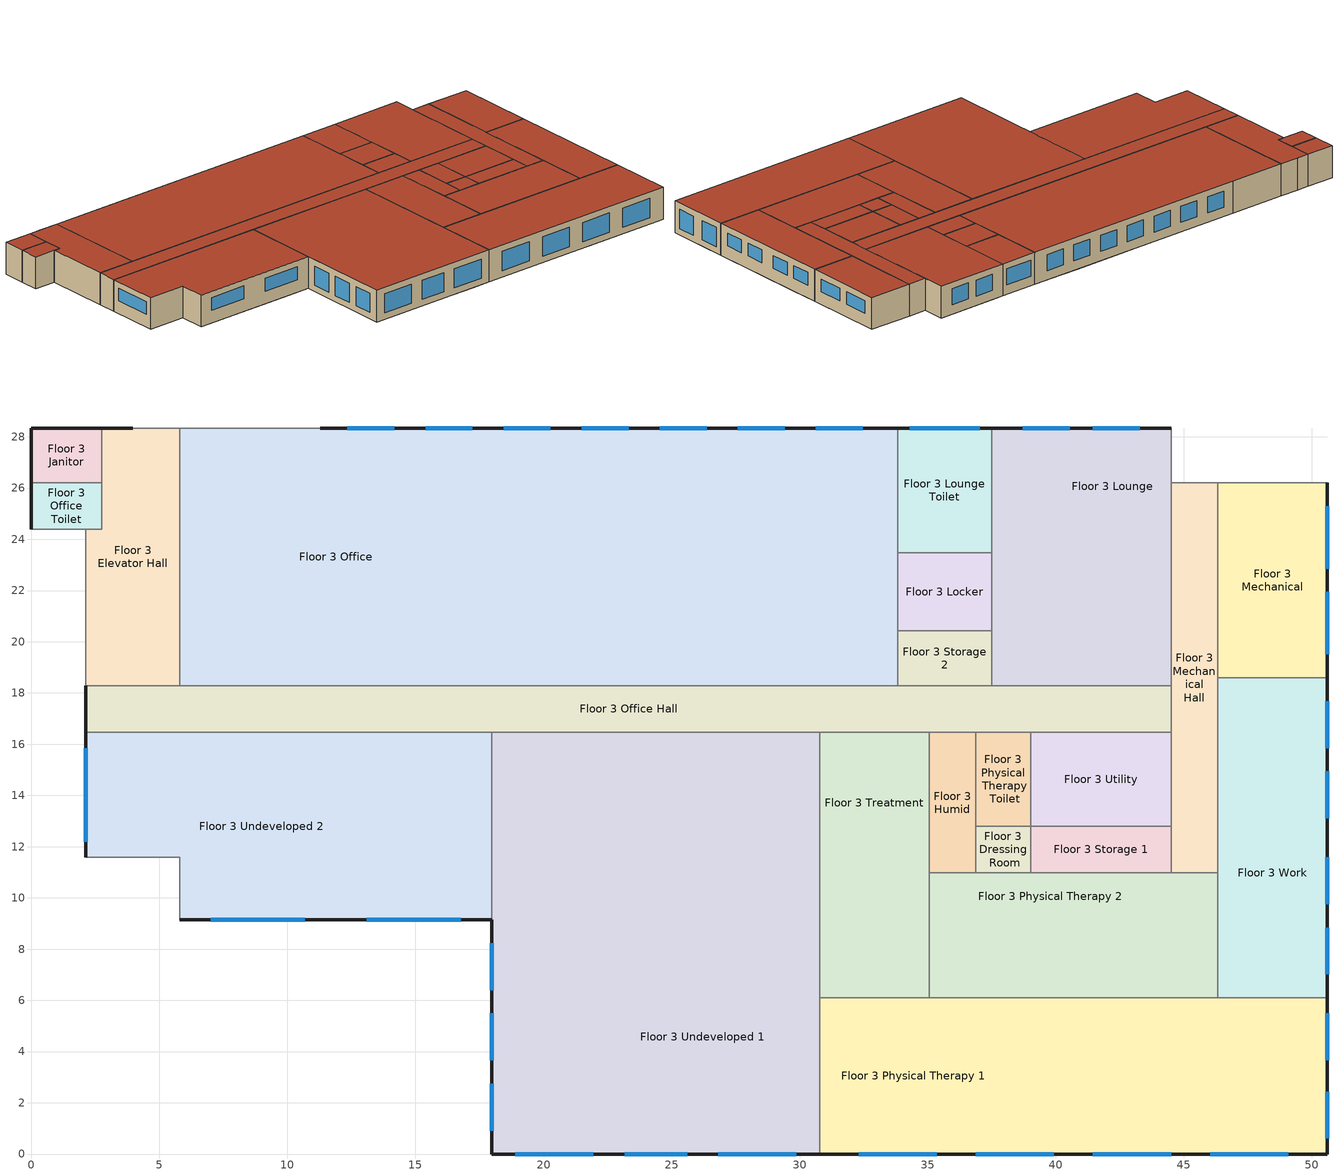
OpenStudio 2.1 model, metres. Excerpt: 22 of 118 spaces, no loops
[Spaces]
Floor 3 Work
 floor to Floor 2 Utility: 50.6,18.59 50.6,15.85 46.33,15.85 46.33,18.59 z6.1
 floor to Floor 2 Office: 50.6,15.85 50.6,6.1 46.33,6.1 46.33,15.85 z6.1
 wall outside: 50.6,6.1 50.6,18.59 z6.1:9.14
 wall to Floor 3 Physical Therapy 2: 46.33,10.97 46.33,6.1 z6.1:9.14
 wall to Floor 3 Mechanical: 50.6,18.59 46.33,18.59 z6.1:9.14
 wall to Floor 3 Physical Therapy 1: 46.33,6.1 50.6,6.1 z6.1:9.14
 wall to Floor 3 Mechanical Hall: 46.33,18.59 46.33,10.97 z6.1:9.14
 window (Window U-0.620788435 and Window SHGC 0.407): 50.6,13.11 50.6,14.94 / 50.6,15.85 50.6,17.68 / 50.6,7.01 50.6,8.84 / 50.6,9.75 50.6,11.58 z7.32:8.53
 roof outside: 50.6,6.1 50.6,18.59 46.33,18.59 46.33,6.1 z9.14
Floor 3 Dressing Room
 floor to Floor 2 X-Ray: 39.01,12.8 39.01,10.97 36.88,10.97 36.88,12.8 z6.1
 wall to Floor 3 Storage 1: 39.01,10.97 39.01,12.8 z6.1:9.14
 wall to Floor 3 Physical Therapy 2: 36.88,10.97 39.01,10.97 z6.1:9.14
 wall to Floor 3 Physical Therapy Toilet: 39.01,12.8 36.88,12.8 z6.1:9.14
 wall to Floor 3 Humid: 36.88,12.8 36.88,10.97 z6.1:9.14
 roof outside: 39.01,10.97 39.01,12.8 36.88,12.8 36.88,10.97 z9.14
Floor 3 Physical Therapy Toilet
 floor to Floor 2 X-Ray: 39.01,16.46 39.01,12.8 36.88,12.8 36.88,16.46 z6.1
 wall to Floor 3 Office Hall: 39.01,16.46 36.88,16.46 z6.1:9.14
 wall to Floor 3 Utility: 39.01,12.8 39.01,16.46 z6.1:9.14
 wall to Floor 3 Humid: 36.88,16.46 36.88,12.8 z6.1:9.14
 roof outside: 39.01,12.8 39.01,16.46 36.88,16.46 36.88,12.8 z9.14
Floor 3 Lounge
 floor to Floor 2 Storage 2: 44.5,23.77 44.5,21.34 39.93,21.34 39.93,23.77 z6.1
 floor to Floor 2 Exam 6: 44.5,28.35 44.5,23.77 39.93,23.77 39.93,28.35 z6.1
 floor to Floor 2 Exam Hall 4: 39.93,28.35 39.93,18.29 38.1,18.29 38.1,28.35 z6.1
 floor to Floor 2 Exam 7: 38.1,28.35 38.1,18.29 37.49,18.29 37.49,28.35 z6.1
 floor to Floor 2 Nurse Station 1: 44.5,21.34 44.5,18.29 39.93,18.29 39.93,21.34 z6.1
 wall outside: 44.5,28.35 37.49,28.35 z6.1:9.14
 wall to Floor 3 Lounge Toilet: 37.49,28.35 37.49,23.47 z6.1:9.14
 wall to NE Stair: 44.5,26.21 44.5,28.35 z6.1:9.14
 wall to Floor 3 Office Hall: 37.49,18.29 44.5,18.29 z6.1:9.14
 wall to Floor 3 Locker: 37.49,23.47 37.49,20.42 z6.1:9.14
 wall to Floor 3 Storage 2: 37.49,20.42 37.49,18.29 z6.1:9.14
 wall to Floor 3 Mechanical Hall: 44.5,18.29 44.5,26.21 z6.1:9.14
 window (Window U-0.620788435 and Window SHGC 0.407): 40.54,28.35 38.71,28.35 / 43.28,28.35 41.45,28.35 z7.01:8.53
 roof outside: 44.5,18.29 44.5,28.35 37.49,28.35 37.49,18.29 z9.14
Floor 3 Elevator Hall
 floor to Floor 2 Work: 5.79,28.35 5.79,18.29 2.13,18.29 2.13,24.38 2.74,24.38 2.74,28.35 z6.1
 wall outside: 3.96,28.35 2.74,28.35 z6.1:9.14
 wall to NW Elevator: 2.13,24.38 2.13,18.29 z6.1:9.14
 wall to Floor 3 Office: 5.79,18.29 5.79,28.35 z6.1:9.14
 wall to Floor 3 Office Toilet: 2.74,26.21 2.74,24.38 2.13,24.38 z6.1:9.14
 wall to Floor 3 Office Hall: 2.13,18.29 5.79,18.29 z6.1:9.14
 wall to Floor 3 Janitor: 2.74,28.35 2.74,26.21 z6.1:9.14
 wall to NW Stair: 5.79,28.35 3.96,28.35 z6.1:9.14
 roof outside: 5.79,18.29 5.79,28.35 2.74,28.35 2.74,24.38 2.13,24.38 2.13,18.29 z9.14
Floor 3 Physical Therapy 2
 floor to Floor 2 Exam Hall 3: 39.93,9.14 39.93,6.1 38.1,6.1 38.1,9.14 z6.1
 floor to Floor 2 Lounge: 44.5,9.14 44.5,6.1 42.06,6.1 42.06,9.14 z6.1
 floor to Floor 2 Dictation: 42.06,9.14 42.06,6.1 39.93,6.1 39.93,9.14 z6.1
 floor to Floor 2 Exam 3: 38.1,9.14 38.1,6.1 35.05,6.1 35.05,9.14 z6.1
 floor to Floor 2 Office Hall: 46.33,10.97 46.33,6.1 44.5,6.1 44.5,10.97 z6.1
 floor to Floor 2 Reception Hall: 44.5,10.97 44.5,9.14 35.05,9.14 35.05,10.97 z6.1
 wall to Floor 3 Physical Therapy 1: 35.05,6.1 46.33,6.1 z6.1:9.14
 wall to Floor 3 Mechanical Hall: 46.33,10.97 44.5,10.97 z6.1:9.14
 wall to Floor 3 Treatment: 35.05,10.97 35.05,6.1 z6.1:9.14
 wall to Floor 3 Storage 1: 44.5,10.97 39.01,10.97 z6.1:9.14
 wall to Floor 3 Humid: 36.88,10.97 35.05,10.97 z6.1:9.14
 roof outside: 46.33,6.1 46.33,10.97 35.05,10.97 35.05,6.1 z9.14
Floor 3 Office
 floor to Floor 2 Storage 3: 28.96,23.77 28.96,21.34 23.47,21.34 23.47,23.77 z6.1
 floor to Floor 2 Exam 8: 28.96,28.35 28.96,23.77 23.47,23.77 23.47,28.35 z6.1
 floor to Floor 2 Exam Hall 5: 30.78,28.35 30.78,18.29 28.96,18.29 28.96,28.35 z6.1
 floor to Floor 2 Exam 9: 21.64,28.35 21.64,18.29 17.98,18.29 17.98,28.35 z6.1
 floor to Floor 2 Work: 17.98,28.35 17.98,18.29 5.79,18.29 5.79,28.35 z6.1
 floor to Floor 2 Exam Hall 6: 23.47,28.35 23.47,18.29 21.64,18.29 21.64,28.35 z6.1
 floor to Floor 2 Nurse Station 2: 28.96,21.34 28.96,18.29 23.47,18.29 23.47,21.34 z6.1
 floor to Floor 2 Exam 7: 33.83,28.35 33.83,18.29 30.78,18.29 30.78,28.35 z6.1
 wall outside: 33.83,28.35 11.28,28.35 z6.1:9.14
 wall to Floor 3 Office Hall: 5.79,18.29 33.83,18.29 z6.1:9.14
 wall to Floor 3 Locker: 33.83,20.42 33.83,23.47 z6.1:9.14
 wall to Floor 3 Storage 2: 33.83,18.29 33.83,20.42 z6.1:9.14
 wall to NW Stair: 11.28,28.35 5.79,28.35 z6.1:9.14
 wall to Floor 3 Lounge Toilet: 33.83,23.47 33.83,28.35 z6.1:9.14
 window (Window U-0.620788435 and Window SHGC 0.407): 26.37,28.35 24.54,28.35 / 17.22,28.35 15.39,28.35 / 23.32,28.35 21.49,28.35 / 14.17,28.35 12.34,28.35 / 32.46,28.35 30.63,28.35 / 29.41,28.35 27.58,28.35 / 20.27,28.35 18.44,28.35 z7.01:8.53
 roof outside: 33.83,18.29 33.83,28.35 5.79,28.35 5.79,18.29 z9.14
Floor 3 Storage 1
 floor to Floor 2 Scheduling 1: 44.5,12.8 44.5,10.97 39.01,10.97 39.01,12.8 z6.1
 wall to Floor 3 Mechanical Hall: 44.5,10.97 44.5,12.8 z6.1:9.14
 wall to Floor 3 Utility: 44.5,12.8 39.01,12.8 z6.1:9.14
 roof outside: 44.5,10.97 44.5,12.8 39.01,12.8 39.01,10.97 z9.14
Floor 3 Utility
 floor to Floor 2 Scheduling 1: 44.5,16.46 44.5,12.8 39.01,12.8 39.01,16.46 z6.1
 wall to Floor 3 Mechanical Hall: 44.5,12.8 44.5,16.46 z6.1:9.14
 wall to Floor 3 Office Hall: 44.5,16.46 39.01,16.46 z6.1:9.14
 roof outside: 44.5,12.8 44.5,16.46 39.01,16.46 39.01,12.8 z9.14
Floor 3 Physical Therapy 1
 floor to Floor 2 Office Hall: 46.33,6.1 46.33,3.66 44.5,3.66 44.5,6.1 z6.1
 floor to Floor 2 Conference: 50.6,3.66 50.6,0 42.06,0 42.06,3.66 z6.1
 floor to Floor 2 Conference Toilet: 44.5,6.1 44.5,3.66 42.06,3.66 42.06,6.1 z6.1
 floor to Floor 2 Exam Hall 3: 39.93,6.1 39.93,0 38.1,0 38.1,6.1 z6.1
 floor to Floor 2 Exam 3: 38.1,6.1 38.1,0 30.78,0 30.78,6.1 z6.1
 floor to Floor 2 Storage 1: 42.06,6.1 42.06,3.66 39.93,3.66 39.93,6.1 z6.1
 floor to Floor 2 Exam 4: 42.06,3.66 42.06,0 39.93,0 39.93,3.66 z6.1
 floor to Floor 2 Office: 50.6,6.1 50.6,3.66 46.33,3.66 46.33,6.1 z6.1
 wall outside: 30.78,0 50.6,0 50.6,6.1 z6.1:9.14
 wall to Floor 3 Undeveloped 1: 30.78,6.1 30.78,0 z6.1:9.14
 wall to Floor 3 Treatment: 35.05,6.1 30.78,6.1 z6.1:9.14
 window (Window U-0.620788435 and Window SHGC 0.407): 32.31,0 35.36,0 / 36.88,0 39.93,0 / 46.02,0 49.07,0 / 41.45,0 44.5,0 / 50.6,3.66 50.6,5.49 / 50.6,0.61 50.6,2.44 z6.71:8.53
 roof outside: 50.6,0 50.6,6.1 30.78,6.1 30.78,0 z9.14
Floor 3 Office Toilet
 floor to Floor 2 Work Toilet: 2.74,26.21 2.74,24.38 0,24.38 0,26.21 z6.1
 wall outside: 0,26.21 0,24.38 z6.1:9.14
 wall to NW Elevator: 0,24.38 2.13,24.38 z6.1:9.14
 wall to Floor 3 Janitor: 2.74,26.21 0,26.21 z6.1:9.14
 roof outside: 2.74,24.38 2.74,26.21 0,26.21 0,24.38 z9.14
Floor 3 Office Hall
 floor to Floor 2 Work Hall: 44.5,18.29 44.5,16.46 2.13,16.46 2.13,18.29 z6.1
 wall outside: 2.13,18.29 2.13,16.46 z6.1:9.14
 wall to Floor 3 Humid: 35.05,16.46 36.88,16.46 z6.1:9.14
 wall to Floor 3 Undeveloped 2: 2.13,16.46 17.98,16.46 z6.1:9.14
 wall to Floor 3 Undeveloped 1: 17.98,16.46 30.78,16.46 z6.1:9.14
 wall to Floor 3 Storage 2: 37.49,18.29 33.83,18.29 z6.1:9.14
 wall to Floor 3 Mechanical Hall: 44.5,16.46 44.5,18.29 z6.1:9.14
 wall to Floor 3 Treatment: 30.78,16.46 35.05,16.46 z6.1:9.14
 roof outside: 44.5,16.46 44.5,18.29 2.13,18.29 2.13,16.46 z9.14
Floor 3 Humid
 floor to Floor 2 X-Ray: 36.88,16.46 36.88,10.97 35.05,10.97 35.05,16.46 z6.1
 wall to Floor 3 Treatment: 35.05,16.46 35.05,10.97 z6.1:9.14
 roof outside: 36.88,10.97 36.88,16.46 35.05,16.46 35.05,10.97 z9.14
Floor 3 Undeveloped 1
 floor to Floor 2 Exam 2: 28.96,9.14 28.96,0 23.47,0 23.47,9.14 z6.1
 floor to Floor 2 X-Ray: 30.78,16.46 30.78,10.97 23.77,10.97 23.77,16.46 z6.1
 floor to Floor 2 Exam 1: 21.64,9.14 21.64,0 17.98,0 17.98,9.14 z6.1
 floor to Floor 2 Exam Hall 2: 30.78,9.14 30.78,0 28.96,0 28.96,9.14 z6.1
 floor to Floor 2 Scheduling 2: 23.77,16.46 23.77,10.97 17.98,10.97 17.98,16.46 z6.1
 floor to Floor 2 Reception Hall: 30.78,10.97 30.78,9.14 17.98,9.14 17.98,10.97 z6.1
 floor to Floor 2 Exam Hall 1: 23.47,9.14 23.47,0 21.64,0 21.64,9.14 z6.1
 wall outside: 17.98,9.14 17.98,0 30.78,0 z6.1:9.14
 wall to Floor 3 Undeveloped 2: 17.98,16.46 17.98,9.14 z6.1:9.14
 wall to Floor 3 Treatment: 30.78,6.1 30.78,16.46 z6.1:9.14
 window (Window U-0.620788435 and Window SHGC 0.407): 17.98,8.23 17.98,6.4 / 17.98,2.74 17.98,0.91 / 17.98,5.49 17.98,3.66 / 26.82,0 29.87,0 / 23.16,0 25.6,0 / 18.9,0 21.95,0 z6.71:8.53
 roof outside: 30.78,0 30.78,16.46 17.98,16.46 17.98,0 z9.14
Floor 3 Mechanical Hall
 floor to Floor 2 Office Hall: 46.33,26.21 46.33,10.97 44.5,10.97 44.5,26.21 z6.1
 wall to NE Stair: 46.33,26.21 44.5,26.21 z6.1:9.14
 wall to Floor 3 Mechanical: 46.33,18.59 46.33,26.21 z6.1:9.14
 roof outside: 46.33,10.97 46.33,26.21 44.5,26.21 44.5,10.97 z9.14
Floor 3 Treatment
 floor to Floor 2 Reception Hall: 35.05,10.97 35.05,9.14 30.78,9.14 30.78,10.97 z6.1
 floor to Floor 2 Exam 3: 35.05,9.14 35.05,6.1 30.78,6.1 30.78,9.14 z6.1
 floor to Floor 2 X-Ray: 35.05,16.46 35.05,10.97 30.78,10.97 30.78,16.46 z6.1
 roof outside: 35.05,6.1 35.05,16.46 30.78,16.46 30.78,6.1 z9.14
Floor 3 Undeveloped 2
 floor to Floor 2 Reception: 15.85,16.46 15.85,9.14 5.79,9.14 5.79,11.58 2.13,11.58 2.13,16.46 z6.1
 floor to Floor 2 Reception Hall: 17.98,10.97 17.98,9.14 15.85,9.14 15.85,10.97 z6.1
 floor to Floor 2 Reception Toilet: 17.98,16.46 17.98,10.97 15.85,10.97 15.85,16.46 z6.1
 wall outside: 2.13,16.46 2.13,11.58 / 5.79,9.14 17.98,9.14 z6.1:9.14
 wall to SW Stair: 2.13,11.58 5.79,11.58 5.79,9.14 z6.1:9.14
 window (Window U-0.620788435 and Window SHGC 0.407): 7.01,9.14 10.67,9.14 / 13.11,9.14 16.76,9.14 / 2.13,15.85 2.13,12.19 z7.32:8.53
 roof outside: 17.98,9.14 17.98,16.46 2.13,16.46 2.13,11.58 5.79,11.58 5.79,9.14 z9.14
Floor 3 Janitor
 floor to Floor 2 Janitor: 2.74,28.35 2.74,26.21 0,26.21 0,28.35 z6.1
 wall outside: 2.74,28.35 0,28.35 0,26.21 z6.1:9.14
 roof outside: 2.74,26.21 2.74,28.35 0,28.35 0,26.21 z9.14
Floor 3 Locker
 floor to Floor 2 Exam 7: 37.49,23.47 37.49,20.42 33.83,20.42 33.83,23.47 z6.1
 wall to Floor 3 Storage 2: 33.83,20.42 37.49,20.42 z6.1:9.14
 wall to Floor 3 Lounge Toilet: 37.49,23.47 33.83,23.47 z6.1:9.14
 roof outside: 37.49,20.42 37.49,23.47 33.83,23.47 33.83,20.42 z9.14
Floor 3 Mechanical
 floor to Floor 2 Exam 5: 50.6,26.21 50.6,18.59 46.33,18.59 46.33,26.21 z6.1
 wall outside: 50.6,18.59 50.6,26.21 z6.1:9.14
 wall to NE Stair: 50.6,26.21 46.33,26.21 z6.1:9.14
 window (Window U-0.620788435 and Window SHGC 0.407): 50.6,22.86 50.6,25.3 / 50.6,19.51 50.6,21.95 z7.32:8.53
 roof outside: 50.6,18.59 50.6,26.21 46.33,26.21 46.33,18.59 z9.14
Floor 3 Lounge Toilet
 floor to Floor 2 Exam 7: 37.49,28.35 37.49,23.47 33.83,23.47 33.83,28.35 z6.1
 wall outside: 37.49,28.35 33.83,28.35 z6.1:9.14
 window (Window U-0.620788435 and Window SHGC 0.407): 37.03,28.35 34.29,28.35 z7.01:8.53
 roof outside: 37.49,23.47 37.49,28.35 33.83,28.35 33.83,23.47 z9.14
Floor 3 Storage 2
 floor to Floor 2 Exam 7: 37.49,20.42 37.49,18.29 33.83,18.29 33.83,20.42 z6.1
 roof outside: 37.49,18.29 37.49,20.42 33.83,20.42 33.83,18.29 z9.14
[Site]
Miami Intl Ap_FL_USA: Latitude {deg}=25.82; Longitude {deg}=-80.3; Time Zone {hr}=-5; Elevation {m}=11; Terrain=City
[Building]
DOE Ref Pre-1980-Outpatient-ASHRAE 169-2006-1A created: 2017-12-29 16:55:58 -0700: North Axis {deg}=0; Default Construction Set=DOE Ref Pre-1980 - Outpatient - ASHRAE 169-2006-1A adj ext wall insulation adj roof insulation; Standards Building Type=Outpatient
[Site:GroundTemperature:BuildingSurface]
22.509, 22.645, 22.781, 22.956, 23.052, 23.08, 23.116, 23.108, 23.133, 23.139, 23.077, 22.913
[Site:WaterMainsTemperature]
Calculation Method=Correlation; Annual Average Outdoor Air Temperature {C}=24.4917; Maximum Difference In Monthly Average Outdoor Air Temperatures {deltaC}=8.7
[SizingPeriod:DesignDay] Barometric Pressure {Pa}=101193; Sky Clearness=0; Rain Indicator=0; Snow Indicator=0; Day of Month=21; Daylight Saving Time Indicator=0; Humidity Indicating Type=Wetbulb; Dry-Bulb Temperature Range Modifier Type=DefaultMultipliers
Name | Maximum Dry-Bulb Temperature {C} | Daily Dry-Bulb Temperature Range {deltaC} | Humidity Indicating Conditions at Maximum Dry-Bulb | Wind Speed {m/s} | Wind Direction {deg} | Month | Day Type | Solar Model Indicator | ASHRAE Taub | ASHRAE Taud
Miami Intl Ap Ann Htg 99.6% Condns DB | 8.7 | 0 | 8.7 | 3.8 | 340 | 1 | WinterDesignDay | ASHRAEClearSky
Miami Intl Ap Ann Clg .4% Condns DB=>MWB | 33.2 | 6.7 | 25.3 | 4.5 | 140 | 7 | SummerDesignDay | ASHRAETau | 0.528 | 1.905
[ClimateZones]
Climate Zone Value 1=1A; Climate Zone Institution Name 2=CEC; Climate Zone Document Name 2=California Climate Zone Descriptions; Climate Zone Document Year 2=1995
[Material:NoMass] Thermal Absorptance=0.9; Solar Absorptance=0.7
Name | Roughness | Thermal Resistance {m2-K/W} | Visible Absorptance
CP02 CARPET PAD | VeryRough | 0.21648 | 0.8
Typical Carpet Pad | Smooth | 0.21648 | 0.8
Typical Insulation | Smooth | 0.0282222 | 0.7
Typical Insulation R-2.17_R-value 4.721641298 (ft^2*h*R/Btu) | Smooth | 0.831529 | 0.7
Typical Insulation R-8.88_R-value 15.53485575 (ft^2*h*R/Btu) | Smooth | 2.73585 | 0.7
[Material]
Name | Roughness | Thickness {m} | Conductivity {W/m-K} | Density {kg/m3} | Specific Heat {J/kg-K} | Thermal Absorptance | Solar Absorptance | Visible Absorptance
100mm Normalweight concrete floor | MediumSmooth | 0.1016 | 2.31 | 2322 | 832
G01 13mm gypsum board | Smooth | 0.0127 | 0.16 | 800 | 1090 | 0.9 | 0.7 | 0.5
4 in. Normalweight Concrete Floor | MediumRough | 0.1016 | 2.31 | 2322 | 832 | 0.9 | 0.7 | 0.7
25mm Stucco | Smooth | 0.0254 | 0.72 | 1856 | 840 | 0.9 | 0.7 | 0.7
5/8 in. Gypsum Board | MediumSmooth | 0.0159 | 0.16 | 800 | 1090 | 0.9 | 0.7 | 0.7
Roof Membrane | VeryRough | 0.0095 | 0.16 | 1121.29 | 1460 | 0.9 | 0.77 | 0.7
Metal Roof Surface; F08 Metal surface | Smooth | 0.0008 | 45.28 | 7824 | 500 | 0.9 | 0.7 | 0.7
HW CONCRETE 8 in | Rough | 0.2032 | 1.31125 | 2240 | 837.36 | 0.9 | 0.7 | 0.7
8 in. Concrete Block Basement Wall | MediumRough | 0.2032 | 1.326 | 1842 | 912 | 0.9 | 0.7 | 0.7
G05 25mm wood | MediumSmooth | 0.0254 | 0.15 | 608 | 1630 | 0.9 | 0.5 | 0.5
Std Wood 6inch | MediumSmooth | 0.15 | 0.12 | 540 | 1210 | 0.9 | 0.7 | 0.7
[Construction]
Typical Insulated Exterior Mass Floor: 4 in. Normalweight Concrete Floor, Typical Carpet Pad
Typical Interior Floor: 100mm Normalweight concrete floor, CP02 CARPET PAD
Typical Interior Wall: G01 13mm gypsum board, G01 13mm gypsum board
Typical Interior Ceiling: CP02 CARPET PAD, 100mm Normalweight concrete floor
ext-slab-steel-frame: HW CONCRETE 8 in, CP02 CARPET PAD
Typical Insulated Basement Mass Wall: 8 in. Concrete Block Basement Wall
U 1.22 SHGC 0.54 Simple Glazing Window: U 1.22 SHGC 0.54 Simple Glazing
Typical Insulated Metal Door: F08 Metal surface, Typical Insulation
Typical Overhead Door: Typical Insulation
Typical Interior Window: Clear 3mm
Typical Interior Door; Typical Interior Partition: G05 25mm wood
InteriorFurnishings: Std Wood 6inch
Typical Insulated Steel Framed Exterior Wall R-4.35 adj ext wall insulation: 25mm Stucco, 5/8 in. Gypsum Board, Typical Insulation R-2.17_R-value 4.721641298 (ft^2*h*R/Btu), 5/8 in. Gypsum Board
Typical IEAD Roof R-10.0 adj roof insulation: Roof Membrane, Typical Insulation R-8.88_R-value 15.53485575 (ft^2*h*R/Btu), Metal Roof Surface
Window U-0.620788435 and Window SHGC 0.407: Simple Glazing Material U-0.620788435 and SHGC 0.407
[DefaultConstructionSet]
DOE Ref Pre-1980 - Outpatient - ASHRAE 169-2006-1A adj ext wall insulation adj roof insulation: Default Exterior Surface Constructions=Default Surface Constructions 1 adj ext wall insulation adj roof insulation; Default Interior Surface Constructions=Default Surface Constructions 2; Default Ground Contact Surface Constructions=Default Surface Constructions 3; Default Exterior SubSurface Constructions=Default Sub Surface Constructions 1; Default Interior SubSurface Constructions=Default Sub Surface Constructions 2; Interior Partition Construction=Typical Interior Partition
[DefaultSurfaceConstructions]
Name | Floor Construction | Wall Construction | Roof Ceiling Construction
Default Surface Constructions 2 | Typical Interior Floor | Typical Interior Wall | Typical Interior Ceiling
Default Surface Constructions 3 | ext-slab-steel-frame | Typical Insulated Basement Mass Wall
Default Surface Constructions 1 adj ext wall insulation adj roof insulation | Typical Insulated Exterior Mass Floor | Typical Insulated Steel Framed Exterior Wall R-4.35 adj ext wall insulation | Typical IEAD Roof R-10.0 adj roof insulation
[DefaultSubSurfaceConstructions]
Name | Fixed Window Construction | Operable Window Construction | Door Construction | Overhead Door Construction | Tubular Daylight Dome Construction | Tubular Daylight Diffuser Construction
Default Sub Surface Constructions 1 | U 1.22 SHGC 0.54 Simple Glazing Window | U 1.22 SHGC 0.54 Simple Glazing Window | Typical Insulated Metal Door | Typical Overhead Door | Typical Interior Window | Typical Interior Window
Default Sub Surface Constructions 2 | Typical Interior Window | Typical Interior Window | Typical Interior Door
[WindowMaterial:SimpleGlazingSystem]
Name | U-Factor {W/m2-K} | Solar Heat Gain Coefficient | Visible Transmittance
U 1.22 SHGC 0.54 Simple Glazing | 6.92748 | 0.54 | 0.38
Simple Glazing Material U-0.620788435 and SHGC 0.407 | 3.525 | 0.407
[WindowMaterial:Glazing]
Clear 3mm: Optical Data Type=SpectralAverage; Thickness {m}=0.003; Solar Transmittance at Normal Incidence=0.837; Front Side Solar Reflectance at Normal Incidence=0.075; Back Side Solar Reflectance at Normal Incidence=0.075; Visible Transmittance at Normal Incidence=0.898; Front Side Visible Reflectance at Normal Incidence=0.081; Back Side Visible Reflectance at Normal Incidence=0.081; Infrared Transmittance at Normal Incidence=0; Front Side Infrared Hemispherical Emissivity=0.84; Back Side Infrared Hemispherical Emissivity=0.84; Conductivity {W/m-K}=0.9; Dirt Correction Factor for Solar and Visible Transmittance=1; Solar Diffusing=No
[Space] Building Story=Building Story 3; Part of Total Floor Area=Yes
Name | Space Type | Thermal Zone
Floor 3 Work | Outpatient Office | Floor 3 Work ZN
Floor 3 Dressing Room | Outpatient DressingRoom | Floor 3 Dressing Room ZN
Floor 3 Physical Therapy Toilet | Outpatient Toilet | Floor 3 Physical Therapy Toilet ZN
Floor 3 Office Toilet | Outpatient Toilet | Floor 3 Office Toilet ZN
Floor 3 Lounge | Outpatient Lounge | Floor 3 Lounge ZN
Floor 3 Elevator Hall | Outpatient Hall_infil | Floor 3 Elevator Hall ZN
Floor 3 Physical Therapy 2 | Outpatient PhysicalTherapy | Floor 3 Physical Therapy 2 ZN
Floor 3 Office | Outpatient Office | Floor 3 Office ZN
Floor 3 Mechanical | Outpatient Elec/MechRoom | Floor 3 Mechanical ZN
Floor 3 Storage 1 | Outpatient Janitor | Floor 3 Storage 1 ZN
Floor 3 Utility | Outpatient Janitor | Floor 3 Utility ZN
Floor 3 Physical Therapy 1 | Outpatient PhysicalTherapy | Floor 3 Physical Therapy 1 ZN
Floor 3 Locker | Outpatient LockerRoom | Floor 3 Locker ZN
Floor 3 Office Hall | Outpatient Hall_infil | Floor 3 Office Hall ZN
Floor 3 Humid | Outpatient Office | Floor 3 Humid ZN
Floor 3 Undeveloped 2 | Outpatient Undeveloped | Floor 3 Undeveloped 2 ZN
Floor 3 Undeveloped 1 | Outpatient Undeveloped | Floor 3 Undeveloped 1 ZN
Floor 3 Mechanical Hall | Outpatient Hall | Floor 3 Mechanical Hall ZN
Floor 3 Treatment | Outpatient Exam | Floor 3 Treatment ZN
Floor 3 Janitor | Outpatient Janitor | Floor 3 Janitor ZN
Floor 3 Lounge Toilet | Outpatient Toilet | Floor 3 Lounge Toilet ZN
Floor 3 Storage 2 | Outpatient Janitor | Floor 3 Storage 2 ZN
[SpaceType] Standards Building Type=Outpatient
Name | Default Schedule Set | Design Specification Outdoor Air Object | Standards Space Type
Outpatient DressingRoom | Outpatient DressingRoom Schedule Set | Outpatient DressingRoom Ventilation | DressingRoom
Outpatient Elec/MechRoom | Outpatient Elec/MechRoom Schedule Set | Outpatient Elec/MechRoom Ventilation | Elec/MechRoom
Outpatient Exam | Outpatient Exam Schedule Set | Outpatient Exam Ventilation | Exam
Outpatient Hall | Outpatient Hall Schedule Set | Outpatient Hall Ventilation | Hall
Outpatient Hall_infil | Outpatient Hall_infil Schedule Set | Outpatient Hall_infil Ventilation | Hall_infil
Outpatient Janitor | Outpatient Janitor Schedule Set | Outpatient Janitor Ventilation | Janitor
Outpatient LockerRoom | Outpatient LockerRoom Schedule Set | Outpatient LockerRoom Ventilation | LockerRoom
Outpatient Lounge | Outpatient Lounge Schedule Set | Outpatient Lounge Ventilation | Lounge
Outpatient Office | Outpatient Office Schedule Set | Outpatient Office Ventilation | Office
Outpatient PhysicalTherapy | Outpatient PhysicalTherapy Schedule Set | Outpatient PhysicalTherapy Ventilation | PhysicalTherapy
Outpatient Toilet | Outpatient Toilet Schedule Set | Outpatient Toilet Ventilation | Toilet
Outpatient Undeveloped | Outpatient Undeveloped Schedule Set | Outpatient Undeveloped Ventilation | Undeveloped
[Lights:Definition] Design Level Calculation Method=Watts/Area; Fraction Radiant=0.7; Fraction Visible=0.2
Name | Watts per Space Floor Area {W/m2}
Outpatient DressingRoom Lights Definition; Outpatient Office Lights Definition | 19.375
Outpatient Elec/MechRoom Lights Definition | 7.53474
Outpatient Exam Lights Definition; Outpatient PhysicalTherapy Lights Definition | 17.2223
Outpatient Hall Lights Definition; Outpatient Hall_infil Lights Definition; Outpatient Toilet Lights Definition | 8.61113
Outpatient Janitor Lights Definition | 10.7639
Outpatient LockerRoom Lights Definition; Outpatient Lounge Lights Definition | 9.68752
[Lights]
Name | Lights Definition | Space or SpaceType
Outpatient DressingRoom Lights | Outpatient DressingRoom Lights Definition | Outpatient DressingRoom
Outpatient Elec/MechRoom Lights | Outpatient Elec/MechRoom Lights Definition | Outpatient Elec/MechRoom
Outpatient Exam Lights | Outpatient Exam Lights Definition | Outpatient Exam
Outpatient Hall Lights | Outpatient Hall Lights Definition | Outpatient Hall
Outpatient Hall_infil Lights | Outpatient Hall_infil Lights Definition | Outpatient Hall_infil
Outpatient Janitor Lights | Outpatient Janitor Lights Definition | Outpatient Janitor
Outpatient LockerRoom Lights | Outpatient LockerRoom Lights Definition | Outpatient LockerRoom
Outpatient Lounge Lights | Outpatient Lounge Lights Definition | Outpatient Lounge
Outpatient Office Lights | Outpatient Office Lights Definition | Outpatient Office
Outpatient PhysicalTherapy Lights | Outpatient PhysicalTherapy Lights Definition | Outpatient PhysicalTherapy
Outpatient Toilet Lights | Outpatient Toilet Lights Definition | Outpatient Toilet
[ElectricEquipment:Definition] Design Level Calculation Method=Watts/Area; Watts per Space Floor Area {W/m2}=8.07293
Name | Fraction Radiant | Fraction Lost
Outpatient DressingRoom Elec Equip Definition; Outpatient Exam Elec Equip Definition; Outpatient Hall Elec Equip Definition; Outpatient Hall_infil Elec Equip Definition; Outpatient LockerRoom Elec Equip Definition; Outpatient Lounge Elec Equip Definition; Outpatient Office Elec Equip Definition; Outpatient PhysicalTherapy Elec Equip Definition | 0.5
Outpatient Elec/MechRoom Elec Equip Definition; Outpatient Toilet Elec Equip Definition | 0.3 | 0.7
[ElectricEquipment]
Name | Electric Equipment Definition | Space or SpaceType
Outpatient DressingRoom Elec Equip | Outpatient DressingRoom Elec Equip Definition | Outpatient DressingRoom
Outpatient Elec/MechRoom Elec Equip | Outpatient Elec/MechRoom Elec Equip Definition | Outpatient Elec/MechRoom
Outpatient Exam Elec Equip | Outpatient Exam Elec Equip Definition | Outpatient Exam
Outpatient Hall Elec Equip | Outpatient Hall Elec Equip Definition | Outpatient Hall
Outpatient Hall_infil Elec Equip | Outpatient Hall_infil Elec Equip Definition | Outpatient Hall_infil
Outpatient LockerRoom Elec Equip | Outpatient LockerRoom Elec Equip Definition | Outpatient LockerRoom
Outpatient Lounge Elec Equip | Outpatient Lounge Elec Equip Definition | Outpatient Lounge
Outpatient Office Elec Equip | Outpatient Office Elec Equip Definition | Outpatient Office
Outpatient PhysicalTherapy Elec Equip | Outpatient PhysicalTherapy Elec Equip Definition | Outpatient PhysicalTherapy
Outpatient Toilet Elec Equip | Outpatient Toilet Elec Equip Definition | Outpatient Toilet
[DesignSpecification:OutdoorAir]
Name | Outdoor Air Method | Outdoor Air Flow per Person {m3/s-person} | Outdoor Air Flow per Floor Area {m3/s-m2} | Outdoor Air Flow Air Changes per Hour {1/hr}
Outpatient DressingRoom Ventilation; Outpatient Office Ventilation | Sum | 0.00943895
Outpatient Elec/MechRoom Ventilation; Outpatient Janitor Ventilation; Outpatient Toilet Ventilation; Outpatient Undeveloped Ventilation |  | 0 | 0 | 0
Outpatient Exam Ventilation | Sum |  | 0.001524
Outpatient Hall Ventilation; Outpatient Hall_infil Ventilation | Sum |  | 0.000254
Outpatient LockerRoom Ventilation; Outpatient Lounge Ventilation | Sum | 0.00707921
Outpatient PhysicalTherapy Ventilation | Sum |  | 0.0023876
[DefaultScheduleSet] Number of People Schedule=Outpatient Bldg Occ; People Activity Level Schedule=Outpatient Activity; Lighting Schedule=Outpatient Bldg Light; Electric Equipment Schedule=Outpatient Bldg Equip; Infiltration Schedule=Outpatient Infil
Outpatient DressingRoom Schedule Set; Outpatient Elec/MechRoom Schedule Set; Outpatient Exam Schedule Set; Outpatient Hall Schedule Set; Outpatient Hall_infil Schedule Set; Outpatient Janitor Schedule Set; Outpatient LockerRoom Schedule Set; Outpatient Lounge Schedule Set; Outpatient Office Schedule Set; Outpatient PhysicalTherapy Schedule Set; Outpatient Toilet Schedule Set; Outpatient Undeveloped Schedule Set
[ThermostatSetpoint:DualSetpoint] Heating Setpoint Temperature Schedule=Outpatient HtgSetp; Cooling Setpoint Temperature Schedule=Outpatient ClgSetp
Outpatient LockerRoom Thermostat 1; Outpatient PhysicalTherapy Thermostat 1; Outpatient PhysicalTherapy Thermostat 2; Outpatient Hall_infil Thermostat 2; Outpatient Hall Thermostat 9; Outpatient Toilet Thermostat 4; Outpatient Toilet Thermostat 5; Outpatient Lounge Thermostat 2; Outpatient Office Thermostat 5; Outpatient Hall_infil Thermostat 4; Outpatient Exam Thermostat 5; Outpatient Janitor Thermostat 7; Outpatient Undeveloped Thermostat 1; Outpatient Toilet Thermostat 7; Outpatient Janitor Thermostat 10; Outpatient Office Thermostat 7; Outpatient Janitor Thermostat 13; Outpatient Janitor Thermostat 14; Outpatient Elec/MechRoom Thermostat 2; Outpatient DressingRoom Thermostat 2; Outpatient Office Thermostat 12; Outpatient Undeveloped Thermostat 2
[People:Definition] Number of People Calculation Method=People/Area; People per Space Floor Area {person/m2}=0.0538196; Fraction Radiant=0.3
Outpatient DressingRoom People Definition; Outpatient Exam People Definition; Outpatient LockerRoom People Definition; Outpatient Lounge People Definition; Outpatient Office People Definition; Outpatient PhysicalTherapy People Definition
[People] Work Efficiency Schedule=Work Efficiency Schedule; Clothing Insulation Schedule=Clothing Schedule; Air Velocity Schedule=Air Velocity Schedule
Name | People Definition | Space or SpaceType
Outpatient DressingRoom People | Outpatient DressingRoom People Definition | Outpatient DressingRoom
Outpatient Exam People | Outpatient Exam People Definition | Outpatient Exam
Outpatient LockerRoom People | Outpatient LockerRoom People Definition | Outpatient LockerRoom
Outpatient Lounge People | Outpatient Lounge People Definition | Outpatient Lounge
Outpatient Office People | Outpatient Office People Definition | Outpatient Office
Outpatient PhysicalTherapy People | Outpatient PhysicalTherapy People Definition | Outpatient PhysicalTherapy
[InternalMass:Definition]
Internal Mass Definition 1: Construction=InteriorFurnishings; Design Level Calculation Method=SurfaceArea/Area; Surface Area per Space Floor Area=2
[InternalMass] Internal Mass Definition=Internal Mass Definition 1
Name | Space or SpaceType
Floor 3 Dressing Room Mass | Floor 3 Dressing Room
Floor 3 Elevator Hall Mass | Floor 3 Elevator Hall
Floor 3 Humid Mass | Floor 3 Humid
Floor 3 Locker Mass | Floor 3 Locker
Floor 3 Lounge Mass | Floor 3 Lounge
Floor 3 Mechanical Hall Mass | Floor 3 Mechanical Hall
Floor 3 Office Mass | Floor 3 Office
Floor 3 Office Hall Mass | Floor 3 Office Hall
Floor 3 Physical Therapy 1 Mass | Floor 3 Physical Therapy 1
Floor 3 Physical Therapy 2 Mass | Floor 3 Physical Therapy 2
Floor 3 Treatment Mass | Floor 3 Treatment
Floor 3 Work Mass | Floor 3 Work
[ThermalZone] Use Ideal Air Loads=No
Name | Thermostat
Floor 3 Locker ZN | Outpatient LockerRoom Thermostat 1
Floor 3 Physical Therapy 1 ZN | Outpatient PhysicalTherapy Thermostat 1
Floor 3 Physical Therapy 2 ZN | Outpatient PhysicalTherapy Thermostat 2
Floor 3 Office Hall ZN | Outpatient Hall_infil Thermostat 2
Floor 3 Mechanical Hall ZN | Outpatient Hall Thermostat 9
Floor 3 Office Toilet ZN | Outpatient Toilet Thermostat 4
Floor 3 Lounge Toilet ZN | Outpatient Toilet Thermostat 5
Floor 3 Lounge ZN | Outpatient Lounge Thermostat 2
Floor 3 Humid ZN | Outpatient Office Thermostat 5
Floor 3 Elevator Hall ZN | Outpatient Hall_infil Thermostat 4
Floor 3 Treatment ZN | Outpatient Exam Thermostat 5
Floor 3 Utility ZN | Outpatient Janitor Thermostat 7
Floor 3 Undeveloped 2 ZN | Outpatient Undeveloped Thermostat 1
Floor 3 Physical Therapy Toilet ZN | Outpatient Toilet Thermostat 7
Floor 3 Janitor ZN | Outpatient Janitor Thermostat 10
Floor 3 Work ZN | Outpatient Office Thermostat 7
Floor 3 Storage 2 ZN | Outpatient Janitor Thermostat 13
Floor 3 Storage 1 ZN | Outpatient Janitor Thermostat 14
Floor 3 Mechanical ZN | Outpatient Elec/MechRoom Thermostat 2
Floor 3 Dressing Room ZN | Outpatient DressingRoom Thermostat 2
Floor 3 Office ZN | Outpatient Office Thermostat 12
Floor 3 Undeveloped 1 ZN | Outpatient Undeveloped Thermostat 2
[SpaceInfiltration:DesignFlowRate] Schedule=Outpatient Infil; Design Flow Rate Calculation Method=Flow/ExteriorArea; Flow per Exterior Surface Area {m3/s-m2}=0.00113386
Name | Space or SpaceType
Floor 3 Elevator Hall Infiltration | Floor 3 Elevator Hall
Floor 3 Janitor Infiltration | Floor 3 Janitor
Floor 3 Lounge Infiltration | Floor 3 Lounge
Floor 3 Lounge Toilet Infiltration | Floor 3 Lounge Toilet
Floor 3 Mechanical Infiltration | Floor 3 Mechanical
Floor 3 Office Infiltration | Floor 3 Office
Floor 3 Office Hall Infiltration | Floor 3 Office Hall
Floor 3 Office Toilet Infiltration | Floor 3 Office Toilet
Floor 3 Physical Therapy 1 Infiltration | Floor 3 Physical Therapy 1
Floor 3 Undeveloped 1 Infiltration | Floor 3 Undeveloped 1
Floor 3 Undeveloped 2 Infiltration | Floor 3 Undeveloped 2
Floor 3 Work Infiltration | Floor 3 Work
[Exterior:Lights:Definition]
NonDimming Exterior Lights Def: Design Level {W}=16951
[Exterior:Lights]
NonDimming Exterior Lights Def: Exterior Lights Definition=NonDimming Exterior Lights Def; Schedule=OutPatientHealthCare Exterior_Lgt_ALWAYS_ON; Control Option=AstronomicalClock
[BuildingStory]
Building Story 3: Nominal Z Coordinate {m}=6.096
[Schedule:Ruleset]
Name | Default Day Schedule | Summer Design Day Schedule | Winter Design Day Schedule
Outpatient Bldg Occ | Outpatient Bldg Occ Default | Outpatient Bldg Occ Summer Design Day | Outpatient Bldg Occ Winter Design Day
Outpatient Activity | Outpatient Activity Default | Outpatient Activity Summer Design Day | Outpatient Activity Winter Design Day
Outpatient Bldg Light | Outpatient Bldg Light Default | Outpatient Bldg Light Summer Design Day | Outpatient Bldg Light Winter Design Day
Outpatient Bldg Equip | Outpatient Bldg Equip Default | Outpatient Bldg Equip Summer Design Day | Outpatient Bldg Equip Winter Design Day
Outpatient Infil | Outpatient Infil Default | Outpatient Infil Summer Design Day | Outpatient Infil Winter Design Day
Outpatient HtgSetp | Outpatient HtgSetp Default | Outpatient HtgSetp Summer Design Day | Outpatient HtgSetp Winter Design Day
Outpatient ClgSetp | Outpatient ClgSetp Default | Outpatient ClgSetp Summer Design Day | Outpatient ClgSetp Winter Design Day
Clothing Schedule | Clothing Schedule Default Winter Clothes
Air Velocity Schedule | Air Velocity Schedule Default
Work Efficiency Schedule | Work Efficiency Schedule Default
OutPatientHealthCare Exterior_Lgt_ALWAYS_ON | OutPatientHealthCare Exterior_Lgt_ALWAYS_ON Default | OutPatientHealthCare Exterior_Lgt_ALWAYS_ON Summer Design Day | OutPatientHealthCare Exterior_Lgt_ALWAYS_ON Winter Design Day
[Schedule:Day]
Outpatient Bldg Occ Default: 7, 0, 0, 8, 0, 0.1, 9, 0, 0.5, 17, 0, 0.8, 18, 0, 0.5, 20, 0, 0.3, 22, 0, 0.2, 24, 0, 0
Outpatient Bldg Occ Summer Design Day; Outpatient Bldg Light Summer Design Day; Outpatient Bldg Equip Summer Design Day; Outpatient Infil Winter Design Day; Outpatient Infil Summer Design Day; Clothing Schedule Default Winter Clothes; OutPatientHealthCare Exterior_Lgt_ALWAYS_ON Default; OutPatientHealthCare Exterior_Lgt_ALWAYS_ON Winter Design Day; OutPatientHealthCare Exterior_Lgt_ALWAYS_ON Summer Design Day: 24, 0, 1
Outpatient Bldg Occ Sat Day: 7, 0, 0, 8, 0, 0.1, 9, 0, 0.3, 17, 0, 0.4, 19, 0, 0.1, 24, 0, 0
Outpatient Bldg Occ Winter Design Day; Outpatient Bldg Light Winter Design Day; Outpatient Bldg Equip Winter Design Day; Work Efficiency Schedule Default: 24, 0, 0
Outpatient Bldg Occ WntrDsn|Sun Day: 8, 0, 0, 16, 0, 0.05, 24, 0, 0
Outpatient Activity Default; Outpatient Activity Winter Design Day; Outpatient Activity Summer Design Day: 24, 0, 120
Outpatient Bldg Light Default: 7, 0, 0.1, 8, 0, 0.5, 16, 0, 0.9, 23, 0, 0.3, 24, 0, 0.1
Outpatient Bldg Light Sat Day: 7, 0, 0.1, 8, 0, 0.2, 18, 0, 0.4, 24, 0, 0.1
Outpatient Bldg Light WntrDsn|Sun Day: 8, 0, 0.05, 16, 0, 0.1, 24, 0, 0.05
Outpatient Bldg Equip Default: 7, 0, 0.4, 8, 0, 0.7, 16, 0, 0.9, 23, 0, 0.6, 24, 0, 0.4
Outpatient Bldg Equip Sat Day: 7, 0, 0.4, 8, 0, 0.5, 18, 0, 0.65, 24, 0, 0.4
Outpatient Bldg Equip WntrDsn|Sun Day: 8, 0, 0.4, 16, 0, 0.6, 24, 0, 0.4
Outpatient Infil Default; Clothing Schedule Summer Clothes: 24, 0, 0.5
Outpatient HtgSetp Default; Outpatient HtgSetp Summer Design Day; Outpatient HtgSetp Winter Design Day: 24, 0, 21
Outpatient ClgSetp Default; Outpatient ClgSetp Summer Design Day; Outpatient ClgSetp Winter Design Day: 24, 0, 24
Air Velocity Schedule Default: 24, 0, 0.2
[Schedule:Rule] Date Specification Type=DateRange; Start Day=1
Name | Schedule Ruleset | Rule Order | Day Schedule | Apply Saturday | Start Month | End Month | End Day | Apply Sunday
Schedule Rule 1 | Outpatient Bldg Occ | 1 | Outpatient Bldg Occ Sat Day | Yes | 1 | 12 | 31
Schedule Rule 2 | Outpatient Bldg Occ | 0 | Outpatient Bldg Occ WntrDsn|Sun Day |  | 1 | 12 | 31 | Yes
Schedule Rule 3 | Outpatient Bldg Light | 1 | Outpatient Bldg Light Sat Day | Yes | 1 | 12 | 31
Schedule Rule 4 | Outpatient Bldg Light | 0 | Outpatient Bldg Light WntrDsn|Sun Day |  | 1 | 12 | 31 | Yes
Schedule Rule 5 | Outpatient Bldg Equip | 1 | Outpatient Bldg Equip Sat Day | Yes | 1 | 12 | 31
Schedule Rule 6 | Outpatient Bldg Equip | 0 | Outpatient Bldg Equip WntrDsn|Sun Day |  | 1 | 12 | 31 | Yes
Schedule Rule 9 | Clothing Schedule | 0 | Clothing Schedule Summer Clothes |  | 5 | 9 | 30
